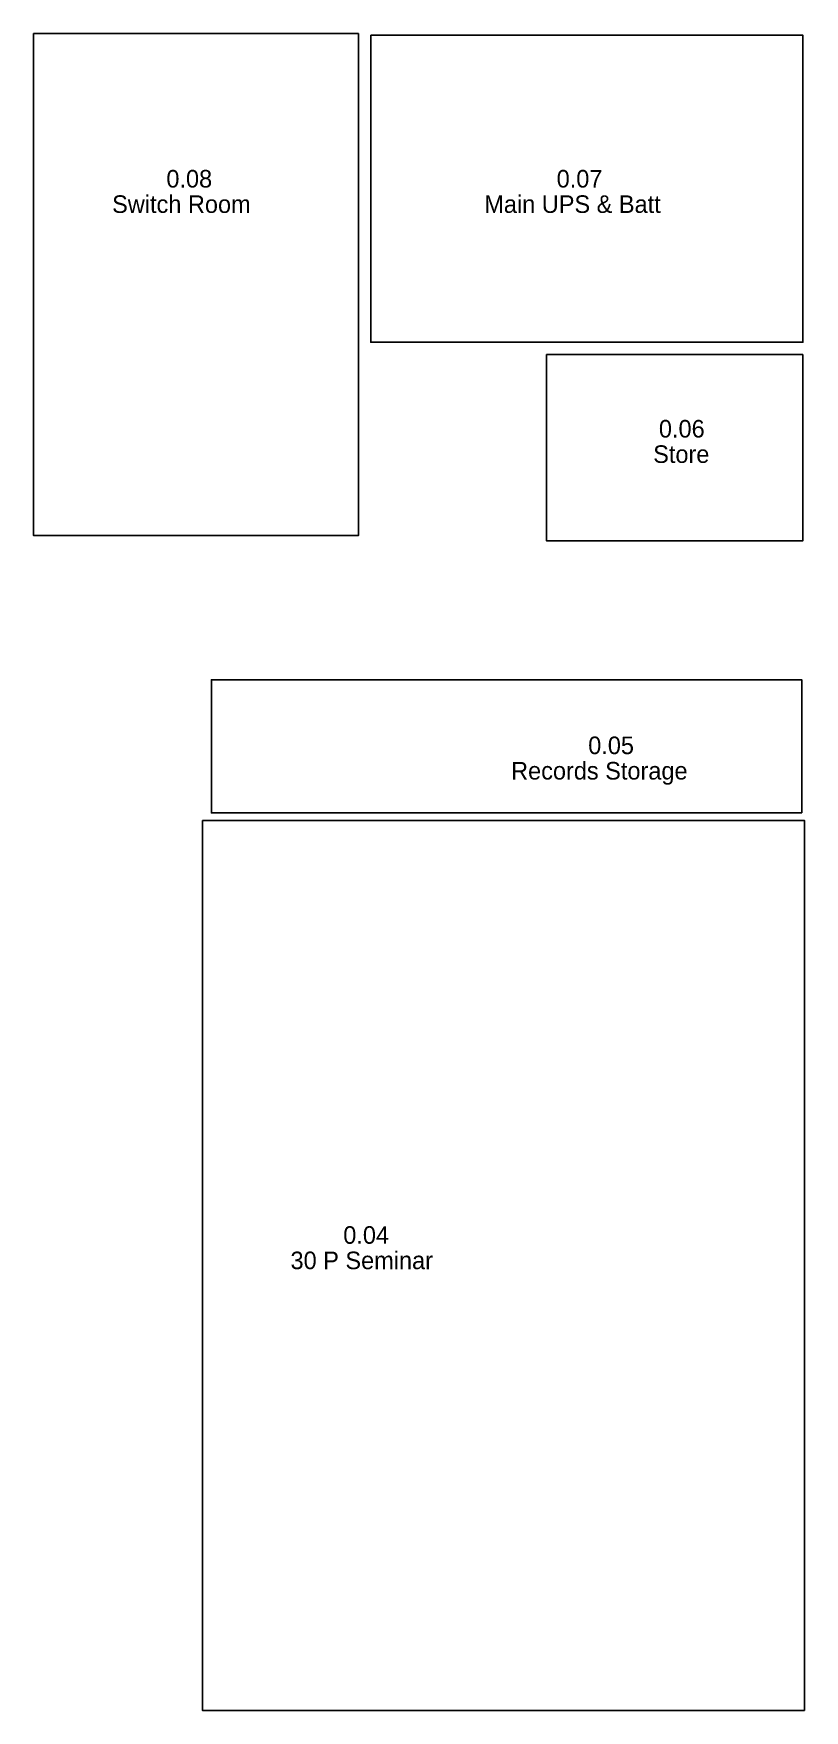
# Model space of a CAD drawing. Header units: millimetres. Extents: x 89863 to 339490, y 12708 to 52720.
# Drawn here: x 221966 to 230734, y 15233 to 34316 of the extents above; entities that cross this region are included whole.
import ezdxf

# ---------------------------------------------------------------- set-up
doc = ezdxf.new("R2010")
doc.units = ezdxf.units.MM
doc.layers.add('A-AREA-IDEN', color=7, linetype='Continuous')
doc.layers.add('A-AREA-ROOM', color=7, linetype='Continuous')

msp = doc.modelspace()

# ---------------------------------------------------------------- linework, layer by layer
at = {"layer": 'A-AREA-ROOM'}
for points in [[(221966, 34316), (225661, 34316), (225661, 28603), (221966, 28603)], [(225801, 34296), (230717, 34296), (230717, 30803), (225801, 30803)], [(227801, 30663), (230715, 30663), (230715, 28543), (227801, 28543)], [(230703, 25447), (223989, 25447), (223989, 26963), (230703, 26963)], [(223887, 25361), (230734, 25361), (230734, 15233), (223887, 15233)]]:
    msp.add_lwpolyline(points, close=True, dxfattribs=at)

# ---------------------------------------------------------------- texts
at = {"layer": 'A-AREA-IDEN'}
for s, p in [('0.08', (223477, 32564)), ('0.07', (227916, 32564)), ('Switch Room', (222860, 32275)), ('Main UPS & Batt', (227093, 32275)), ('0.06', (229079, 29719)), ('Store', (229014, 29430)), ('0.05', (228275, 26116)), ('Records Storage', (227398, 25827)), ('0.04', (225489, 20544)), ('30 P Seminar', (224889, 20255))]:
    msp.add_text(s, height=200, dxfattribs=at).set_placement(p)

doc.saveas('drawing.dxf')
